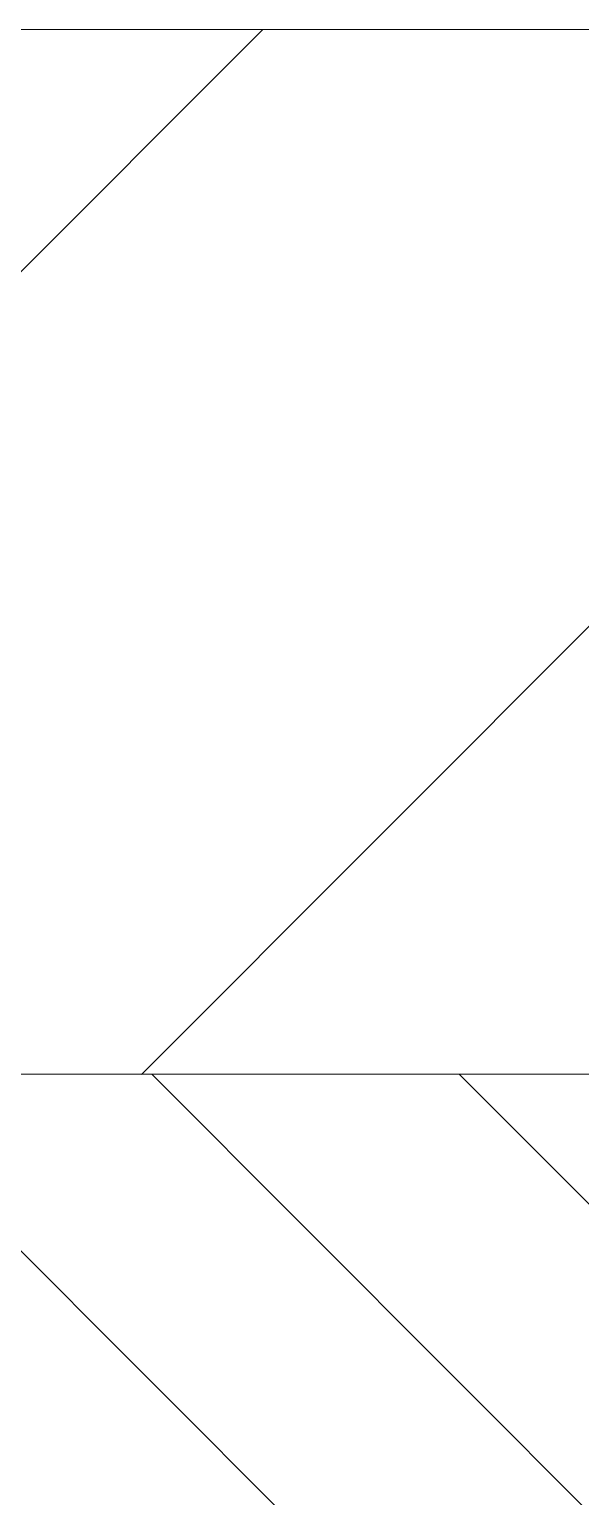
# Model space of a CAD drawing. Extents: x 174420 to 213214, y -41877 to -13498.
# Drawn here: x 196337.4 to 196375.5, y -25727.4 to -25626.3 of the extents above; entities that cross this region are included whole.
import ezdxf

# ---------------------------------------------------------------- set-up
doc = ezdxf.new("R2010")
doc.units = 0
doc.header["$LTSCALE"] = 500
doc.header["$MEASUREMENT"] = 0
doc.layers.get('0').update_dxf_attribs({"linetype": 'CONTINUOUS', "lineweight": 9})
doc.layers.add('COTAS', color=2, linetype='CONTINUOUS', lineweight=9)

# ---------------------------------------------------------------- blocks, each defined once
blk = doc.blocks.new('*X11')
at = {"color": 0}
for p, q in [((-293.849, 2941.164), (-233.849, 3001.164)), ((-240.816, 2941.164), (-197.746, 2984.235))]:
    blk.add_line(p, q, dxfattribs=at)
blk = doc.blocks.new('*X10')
at = {"color": 0}
for p, q in [((-293.849, 2941.164), (-233.849, 3001.164)), ((-240.816, 2941.164), (-197.746, 2984.235))]:
    blk.add_line(p, q, dxfattribs=at)
blk = doc.blocks.new('*X9')
at = {"color": 0}
for p, q in [((-293.849, 2941.164), (-233.849, 3001.164)), ((-240.816, 2941.164), (-197.746, 2984.235))]:
    blk.add_line(p, q, dxfattribs=at)

msp = doc.modelspace()

# ---------------------------------------------------------------- hatches: boundary and pattern name
at = {"layer": 'COTAS', "linetype": 'Continuous', "lineweight": 9}
h = msp.add_hatch(dxfattribs=at)
h.set_pattern_fill('ANSI31', color=256, scale=120, angle=90, style=0)
h.set_pattern_definition([(135, (209906.991, -11215.565), (-10.606602, -10.606602), [])])
h.paths.add_polyline_path([(196107.74, -25698.29), (196107.74, -25774.49), (196717.34, -25774.49), (196717.34, -25698.29)])

# ---------------------------------------------------------------- linework, layer by layer
at = {"lineweight": 9}
for p, q in [((196029.67, -25626.29), (197184.96, -25626.29)), ((196029.67, -25698.29), (197139.63, -25698.29))]:
    msp.add_line(p, q, dxfattribs=at)

# ---------------------------------------------------------------- block references
at = {"layer": 'COTAS', "lineweight": 9, "xscale": 1.2, "yscale": 1.2, "zscale": 1.2}
for name in ['*X11', '*X10', '*X9']:
    msp.add_blockref(name, (196634.15, -29227.69), dxfattribs=at)

doc.saveas('drawing.dxf')
